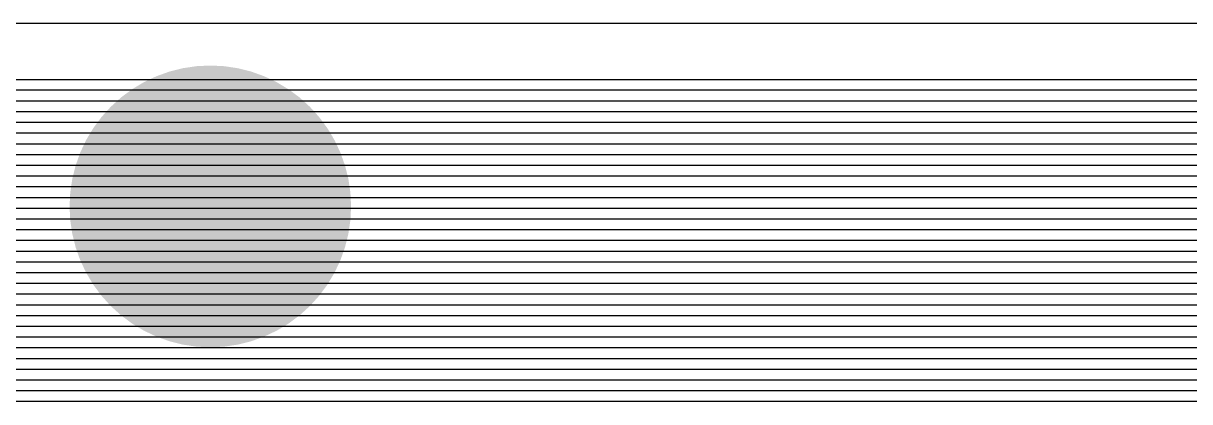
# Model space of a CAD drawing. Extents: x 295 to 953, y 10 to 290.
# Drawn here: x 844.32 to 865.04, y 218.29 to 225 of the extents above; entities that cross this region are included whole.
import ezdxf

# ---------------------------------------------------------------- set-up
doc = ezdxf.new("R2010")
doc.units = 0
doc.header["$LTSCALE"] = 5
doc.header["$MEASUREMENT"] = 0
doc.layers.get('0').update_dxf_attribs({"linetype": 'CONTINUOUS', "lineweight": 25})
doc.layers.add('DV-ABPB-A4_BOT', color=7, linetype='CONTINUOUS')

msp = doc.modelspace()

# ---------------------------------------------------------------- linework, layer by layer
at = {"color": 7, "const_width": 2.501}
msp.add_lwpolyline([(848.888, 221.753, -1), (846.388, 221.753, -1)], format="xyb", close=True, dxfattribs=at)
at = {"layer": 'DV-ABPB-A4_BOT', "color": 7}
for p, q in [((501.466, 225.002), (872.616, 225.002)), ((832.731, 224.003), (871.839, 224.003)), ((872.291, 223.813), (501.708, 223.813)), ((872.482, 223.622), (501.517, 223.622)), ((872.601, 223.432), (501.398, 223.432)), ((872.68, 223.241), (501.319, 223.241)), ((872.736, 223.051), (501.263, 223.051)), ((872.736, 222.86), (501.263, 222.86)), ((872.736, 222.67), (501.263, 222.67)), ((872.736, 222.479), (501.263, 222.479)), ((872.736, 222.289), (501.263, 222.289)), ((872.736, 222.098), (501.263, 222.098)), ((872.736, 221.908), (501.263, 221.908)), ((872.736, 221.717), (501.263, 221.717)), ((872.736, 221.527), (501.263, 221.527)), ((872.736, 221.336), (501.263, 221.336)), ((872.736, 221.146), (501.263, 221.146)), ((872.736, 220.955), (501.263, 220.955)), ((872.736, 220.765), (501.263, 220.765)), ((872.736, 220.574), (501.263, 220.574)), ((872.736, 220.384), (501.263, 220.384)), ((872.736, 220.193), (501.263, 220.193)), ((872.736, 220.003), (501.263, 220.003)), ((872.736, 219.812), (501.263, 219.812)), ((872.736, 219.622), (501.263, 219.622)), ((872.736, 219.431), (501.263, 219.431)), ((872.736, 219.241), (501.263, 219.241)), ((872.68, 219.05), (501.319, 219.05)), ((872.601, 218.86), (501.398, 218.86)), ((872.482, 218.669), (501.517, 218.669)), ((872.291, 218.479), (501.708, 218.479)), ((871.839, 218.288), (502.16, 218.288)), ((851.781, 218.288), (502.16, 218.288)), ((871.839, 218.288), (851.781, 218.288))]:
    msp.add_line(p, q, dxfattribs=at)

doc.saveas('drawing.dxf')
